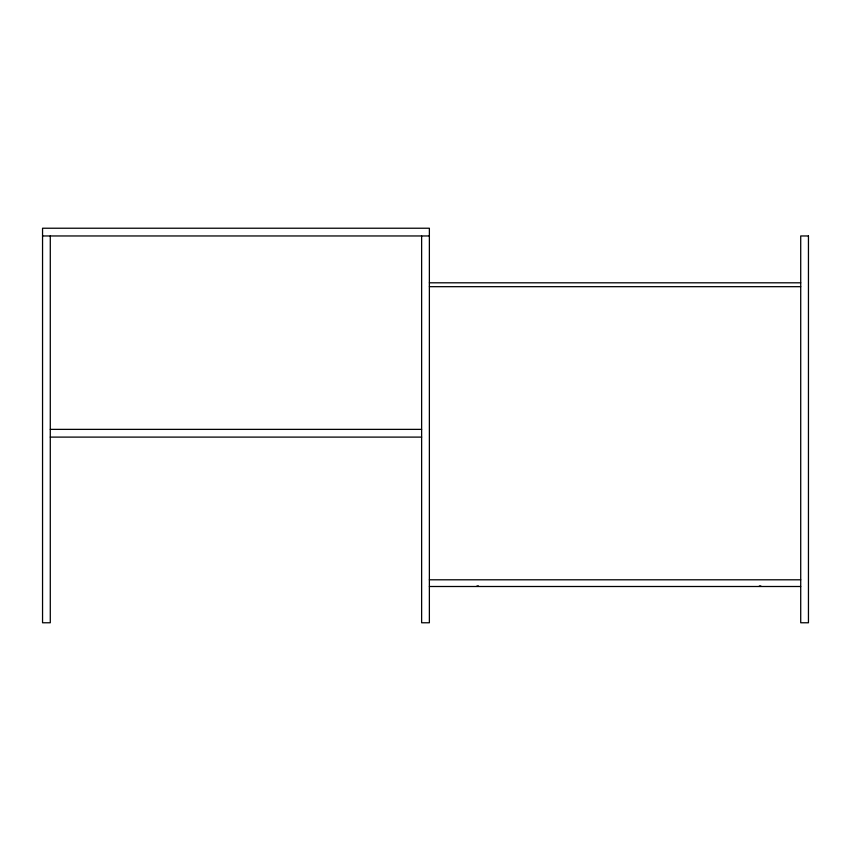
<?xml version="1.0" encoding="UTF-8"?>
<svg xmlns="http://www.w3.org/2000/svg" width="851" height="851" viewBox="0 0 851 851"><rect width="100%" height="100%" fill="white"/><g stroke="black" fill="none" stroke-linecap="round" stroke-linejoin="round"><path stroke-width="1.28" d="M42.55 235.961L429.372 235.961M429.372 282.809L800.717 282.809M429.372 286.681L800.717 286.681M50.283 429.372L421.628 429.372M50.283 437.106L421.628 437.106M429.372 579.797L800.717 579.797M429.372 586.499L800.717 586.499M421.628 235.961L421.628 622.772L429.372 622.772L429.372 228.228L42.55 228.228L42.55 622.772L50.283 622.772L50.283 235.961M760.847 585.967A2.904 1.447 0 0 1 759.347 585.967M478.475 585.967A2.904 1.447 0 0 1 476.975 585.967M808.45 235.961L800.717 235.961L800.717 622.772L808.45 622.772L808.45 235.961"/></g></svg>
